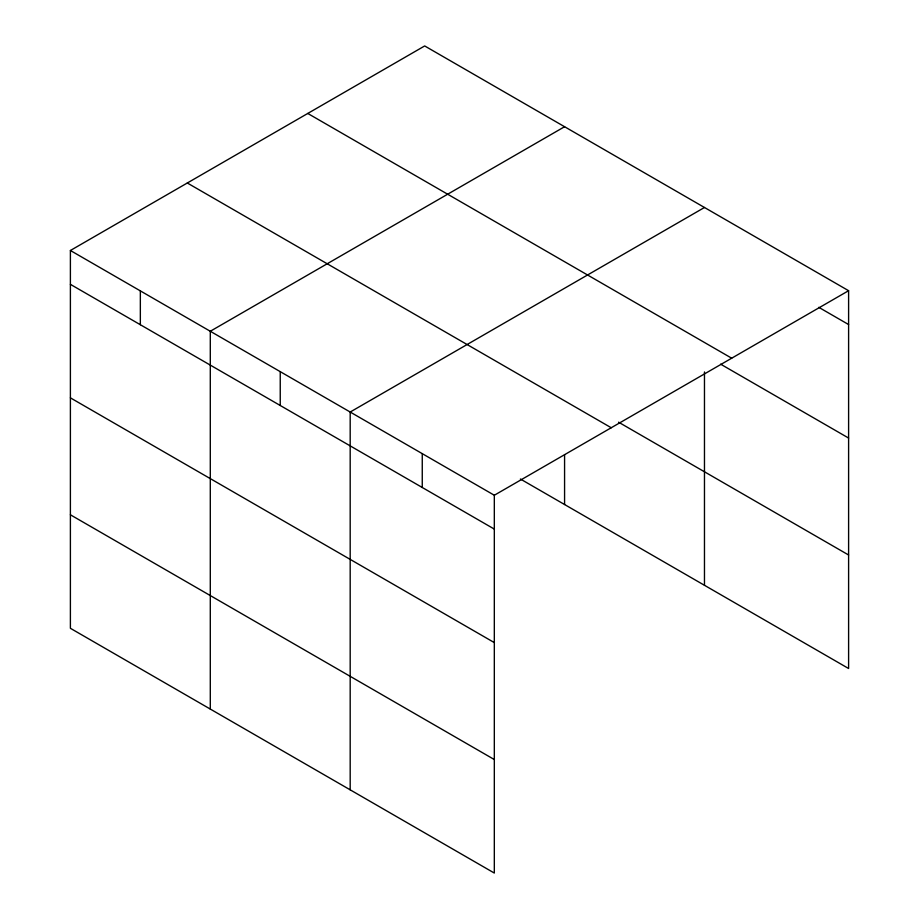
<?xml version="1.0" encoding="UTF-8"?>
<svg xmlns="http://www.w3.org/2000/svg" width="919" height="919" viewBox="0 0 919 919"><rect width="100%" height="100%" fill="white"/><g stroke="black" fill="none" stroke-linecap="round" stroke-linejoin="round"><path stroke-width="1.38" d="M70.395 250.496L494.319 495.249L494.319 873.05L70.395 628.297L70.395 250.496L424.681 45.95L848.605 290.703L848.605 668.504L520.395 479.017M564.576 126.719L210.29 331.265L210.29 709.066M704.471 207.487L350.185 412.034L350.185 789.835M494.319 495.249L848.605 290.703M818.783 307.325L848.605 324.545M307.762 113.451L731.696 358.203M720.622 364.165L848.605 438.053M618.567 422.189L848.605 554.996M187.304 182.996L611.238 427.749M70.395 284.339L494.319 529.091M70.395 397.847L494.319 642.599M70.395 514.789L494.319 759.542M704.471 371.954L704.471 585.288M564.576 454.859L564.576 504.52M422.258 453.641L422.258 487.484M280.238 371.644L280.238 405.486M140.343 290.875L140.343 324.717"/></g></svg>
